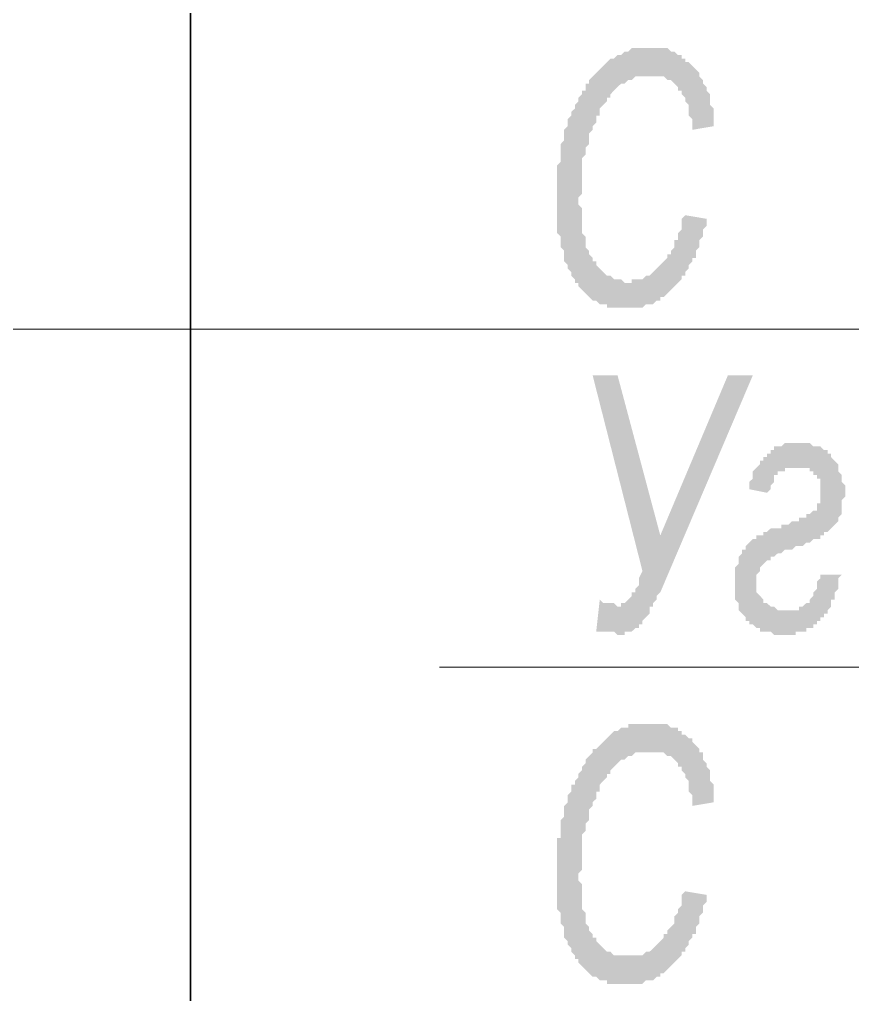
# Model space of a CAD drawing. Header units: millimetres. Extents: x 1372 to 666090, y 1285 to 31551.
# Drawn here: x 530264 to 531241, y 25797 to 26940 of the extents above; entities that cross this region are included whole.
import ezdxf

# ---------------------------------------------------------------- set-up
doc = ezdxf.new("R2010")
doc.units = ezdxf.units.MM
doc.layers.add('PDF _0', color=7, linetype='Continuous')
doc.layers.add('PDF _75-АЗ Штамп', color=7, linetype='Continuous')

msp = doc.modelspace()

# ---------------------------------------------------------------- hatches: boundary and pattern name
at = {"layer": 'PDF _75-АЗ Штамп', "transparency": 33554559}
for points in [[(531044.5, 26710.8), (531069.5, 26706.6), (531069.5, 26702.5), (531069.5, 26698.3), (531065.3, 26694.1), (531065.3, 26689.9), (531065.3, 26685.8), (531061.1, 26681.6), (531061.1, 26677.4), (531061.1, 26673.3), (531057, 26669.1), (531057, 26664.9), (531057, 26660.7), (531052.8, 26660.7), (531052.8, 26656.6), (531048.6, 26652.4), (531048.6, 26648.2), (531048.6, 26648.2), (531044.5, 26644.1), (531044.5, 26639.9), (531040.3, 26639.9), (531040.3, 26635.7), (531036.1, 26631.5), (531036.1, 26631.5), (531031.9, 26627.4), (531031.9, 26627.4), (531027.8, 26623.2), (531027.8, 26623.2), (531023.6, 26619), (531023.6, 26619), (531019.4, 26614.9), (531015.3, 26614.9), (531015.3, 26610.7), (531011.1, 26610.7), (531011.1, 26610.7), (531006.9, 26606.5), (531002.7, 26606.5), (531002.7, 26606.5), (530998.6, 26606.5), (530994.4, 26602.3), (530994.4, 26602.3), (530990.2, 26602.3), (530986.1, 26602.3), (530986.1, 26602.3), (530981.9, 26602.3), (530977.7, 26602.3), (530977.7, 26602.3), (530977.7, 26602.3), (530973.5, 26602.3), (530969.4, 26602.3), (530965.2, 26602.3), (530965.2, 26602.3), (530961, 26602.3), (530956.9, 26602.3), (530952.7, 26602.3), (530952.7, 26606.5), (530948.5, 26606.5), (530948.5, 26606.5), (530944.4, 26606.5), (530940.2, 26610.7), (530940.2, 26610.7), (530936, 26610.7), (530931.8, 26614.9), (530931.8, 26614.9), (530927.7, 26619), (530927.7, 26619), (530923.5, 26623.2), (530923.5, 26623.2), (530919.3, 26627.4), (530919.3, 26631.5), (530915.2, 26631.5), (530915.2, 26635.7), (530915.2, 26635.7), (530911, 26639.9), (530911, 26639.9), (530911, 26644.1), (530906.8, 26648.2), (530906.8, 26652.4), (530906.8, 26652.4), (530902.6, 26656.6), (530902.6, 26660.7), (530902.6, 26664.9), (530902.6, 26669.1), (530898.5, 26673.3), (530898.5, 26673.3), (530898.5, 26677.4), (530898.5, 26681.6), (530898.5, 26685.8), (530894.3, 26689.9), (530894.3, 26694.1), (530894.3, 26698.3), (530894.3, 26702.5), (530894.3, 26706.6), (530894.3, 26710.8), (530894.3, 26719.1), (530894.3, 26723.3), (530894.3, 26727.5), (530894.3, 26727.5), (530894.3, 26731.7), (530894.3, 26735.8), (530894.3, 26740), (530894.3, 26744.2), (530894.3, 26748.3), (530894.3, 26752.5), (530894.3, 26756.7), (530894.3, 26760.9), (530894.3, 26765), (530894.3, 26769.2), (530898.5, 26773.4), (530898.5, 26777.5), (530898.5, 26781.7), (530898.5, 26785.9), (530898.5, 26790.1), (530898.5, 26794.2), (530902.6, 26798.4), (530902.6, 26802.6), (530902.6, 26806.7), (530902.6, 26810.9), (530906.8, 26815.1), (530906.8, 26815.1), (530906.8, 26819.2), (530906.8, 26823.4), (530911, 26827.6), (530911, 26831.8), (530911, 26831.8), (530915.2, 26835.9), (530915.2, 26840.1), (530919.3, 26844.3), (530919.3, 26848.4), (530919.3, 26848.4), (530923.5, 26852.6), (530923.5, 26856.8), (530927.7, 26856.8), (530927.7, 26861), (530927.7, 26865.1), (530931.8, 26865.1), (530931.8, 26869.3), (530936, 26873.5), (530936, 26873.5), (530940.2, 26877.6), (530944.4, 26881.8), (530944.4, 26881.8), (530948.5, 26886), (530948.5, 26886), (530952.7, 26890.2), (530952.7, 26890.2), (530956.9, 26894.3), (530956.9, 26894.3), (530961, 26894.3), (530965.2, 26898.5), (530965.2, 26898.5), (530969.4, 26898.5), (530973.5, 26902.7), (530973.5, 26902.7), (530977.7, 26902.7), (530977.7, 26902.7), (530981.9, 26906.8), (530986.1, 26906.8), (530986.1, 26906.8), (530990.2, 26906.8), (530994.4, 26906.8), (530998.6, 26906.8), (530998.6, 26906.8), (531002.7, 26906.8), (531006.9, 26906.8), (531006.9, 26906.8), (531011.1, 26906.8), (531015.3, 26906.8), (531019.4, 26906.8), (531019.4, 26906.8), (531023.6, 26906.8), (531027.8, 26902.7), (531027.8, 26902.7), (531031.9, 26902.7), (531036.1, 26898.5), (531036.1, 26898.5), (531040.3, 26898.5), (531040.3, 26894.3), (531044.5, 26894.3), (531044.5, 26890.2), (531048.6, 26890.2), (531052.8, 26886), (531052.8, 26886), (531057, 26881.8), (531057, 26881.8), (531057, 26881.8), (531061.1, 26877.6), (531061.1, 26873.5), (531065.3, 26869.3), (531065.3, 26869.3), (531065.3, 26865.1), (531069.5, 26861), (531069.5, 26856.8), (531069.5, 26856.8), (531073.7, 26852.6), (531073.7, 26848.4), (531073.7, 26844.3), (531073.7, 26840.1), (531077.8, 26835.9), (531077.8, 26831.8), (531077.8, 26827.6), (531077.8, 26823.4), (531077.8, 26819.2), (531077.8, 26815.1), (531077.8, 26815.1), (531052.8, 26810.9), (531052.8, 26815.1), (531052.8, 26819.2), (531052.8, 26823.4), (531048.6, 26827.6), (531048.6, 26831.8), (531048.6, 26835.9), (531048.6, 26840.1), (531044.5, 26844.3), (531044.5, 26848.4), (531044.5, 26848.4), (531040.3, 26852.6), (531040.3, 26856.8), (531036.1, 26856.8), (531036.1, 26861), (531036.1, 26861), (531031.9, 26865.1), (531031.9, 26865.1), (531027.8, 26869.3), (531023.6, 26869.3), (531023.6, 26869.3), (531019.4, 26873.5), (531015.3, 26873.5), (531015.3, 26873.5), (531011.1, 26873.5), (531006.9, 26873.5), (531006.9, 26873.5), (531002.7, 26873.5), (530998.6, 26873.5), (530998.6, 26873.5), (530994.4, 26873.5), (530990.2, 26873.5), (530990.2, 26873.5), (530986.1, 26873.5), (530986.1, 26873.5), (530981.9, 26869.3), (530977.7, 26869.3), (530977.7, 26869.3), (530973.5, 26865.1), (530973.5, 26865.1), (530969.4, 26865.1), (530965.2, 26861), (530965.2, 26861), (530961, 26856.8), (530961, 26856.8), (530956.9, 26852.6), (530956.9, 26848.4), (530952.7, 26848.4), (530952.7, 26844.3), (530948.5, 26840.1), (530948.5, 26840.1), (530944.4, 26835.9), (530944.4, 26831.8), (530944.4, 26827.6), (530940.2, 26827.6), (530940.2, 26823.4), (530940.2, 26819.2), (530936, 26815.1), (530936, 26815.1), (530936, 26810.9), (530931.8, 26806.7), (530931.8, 26802.6), (530931.8, 26798.4), (530931.8, 26794.2), (530927.7, 26790.1), (530927.7, 26790.1), (530927.7, 26785.9), (530927.7, 26781.7), (530923.5, 26777.5), (530923.5, 26773.4), (530923.5, 26769.2), (530923.5, 26765), (530923.5, 26760.9), (530923.5, 26756.7), (530923.5, 26752.5), (530923.5, 26748.3), (530923.5, 26744.2), (530923.5, 26740), (530923.5, 26735.8), (530919.3, 26731.7), (530919.3, 26727.5), (530919.3, 26723.3), (530923.5, 26719.1), (530923.5, 26715), (530923.5, 26710.8), (530923.5, 26702.5), (530923.5, 26698.3), (530923.5, 26694.1), (530923.5, 26694.1), (530923.5, 26689.9), (530927.7, 26685.8), (530927.7, 26681.6), (530927.7, 26677.4), (530927.7, 26673.3), (530931.8, 26669.1), (530931.8, 26669.1), (530931.8, 26664.9), (530936, 26660.7), (530936, 26660.7), (530936, 26656.6), (530940.2, 26656.6), (530940.2, 26652.4), (530944.4, 26648.2), (530944.4, 26648.2), (530948.5, 26644.1), (530948.5, 26644.1), (530952.7, 26639.9), (530956.9, 26639.9), (530956.9, 26639.9), (530961, 26635.7), (530961, 26635.7), (530965.2, 26635.7), (530969.4, 26635.7), (530969.4, 26635.7), (530973.5, 26631.5), (530977.7, 26631.5), (530977.7, 26631.5), (530981.9, 26631.5), (530981.9, 26635.7), (530986.1, 26635.7), (530990.2, 26635.7), (530990.2, 26635.7), (530994.4, 26635.7), (530998.6, 26639.9), (530998.6, 26639.9), (531002.7, 26639.9), (531006.9, 26644.1), (531006.9, 26644.1), (531011.1, 26648.2), (531011.1, 26648.2), (531015.3, 26652.4), (531015.3, 26652.4), (531019.4, 26656.6), (531019.4, 26656.6), (531023.6, 26660.7), (531023.6, 26664.9), (531027.8, 26664.9), (531027.8, 26669.1), (531031.9, 26673.3), (531031.9, 26677.4), (531031.9, 26681.6), (531036.1, 26681.6), (531036.1, 26685.8), (531036.1, 26689.9), (531040.3, 26694.1), (531040.3, 26698.3), (531040.3, 26702.5), (531040.3, 26706.6), (531044.5, 26710.8)], [(530936, 26523.1), (530965.2, 26523.1), (531015.3, 26335.4), (531094.5, 26523.1), (531123.7, 26523.1), (531015.3, 26268.7), (531011.1, 26264.5), (531011.1, 26260.3), (531006.9, 26256.1), (531006.9, 26252), (531002.7, 26252), (531002.7, 26247.8), (531002.7, 26243.6), (530998.6, 26239.5), (530998.6, 26239.5), (530994.4, 26235.3), (530994.4, 26235.3), (530994.4, 26231.1), (530990.2, 26231.1), (530990.2, 26226.9), (530986.1, 26226.9), (530981.9, 26222.8), (530981.9, 26222.8), (530977.7, 26222.8), (530973.5, 26222.8), (530973.5, 26218.6), (530969.4, 26218.6), (530969.4, 26218.6), (530965.2, 26218.6), (530965.2, 26218.6), (530961, 26222.8), (530956.9, 26222.8), (530952.7, 26222.8), (530952.7, 26222.8), (530948.5, 26222.8), (530948.5, 26222.8), (530940.2, 26222.8), (530944.4, 26260.3), (530948.5, 26256.1), (530952.7, 26256.1), (530956.9, 26256.1), (530961, 26256.1), (530961, 26256.1), (530965.2, 26252), (530965.2, 26252), (530965.2, 26252), (530969.4, 26252), (530969.4, 26256.1), (530973.5, 26256.1), (530973.5, 26256.1), (530977.7, 26260.3), (530977.7, 26260.3), (530981.9, 26264.5), (530981.9, 26268.7), (530986.1, 26268.7), (530986.1, 26272.8), (530990.2, 26277), (530990.2, 26281.2), (530990.2, 26285.3), (530994.4, 26293.7)], [(531140.4, 26385.4), (531119.5, 26389.6), (531119.5, 26393.8), (531119.5, 26398), (531119.5, 26398), (531123.7, 26402.1), (531123.7, 26406.3), (531123.7, 26410.5), (531127.9, 26414.6), (531127.9, 26414.6), (531132.1, 26418.8), (531132.1, 26423), (531136.2, 26423), (531136.2, 26427.2), (531140.4, 26427.2), (531140.4, 26431.3), (531144.6, 26431.3), (531144.6, 26435.5), (531148.7, 26435.5), (531148.7, 26439.7), (531152.9, 26439.7), (531152.9, 26439.7), (531157.1, 26439.7), (531161.3, 26443.8), (531161.3, 26443.8), (531165.4, 26443.8), (531169.6, 26443.8), (531169.6, 26443.8), (531173.8, 26443.8), (531173.8, 26443.8), (531177.9, 26443.8), (531182.1, 26443.8), (531186.3, 26443.8), (531190.5, 26443.8), (531190.5, 26443.8), (531194.6, 26439.7), (531198.8, 26439.7), (531198.8, 26439.7), (531203, 26439.7), (531207.1, 26435.5), (531207.1, 26435.5), (531211.3, 26435.5), (531211.3, 26431.3), (531215.5, 26431.3), (531215.5, 26427.2), (531215.5, 26427.2), (531219.6, 26423), (531219.6, 26423), (531223.8, 26418.8), (531223.8, 26414.6), (531223.8, 26410.5), (531228, 26406.3), (531228, 26406.3), (531228, 26402.1), (531228, 26398), (531232.2, 26393.8), (531232.2, 26389.6), (531232.2, 26385.4), (531232.2, 26381.3), (531228, 26377.1), (531228, 26372.9), (531228, 26368.8), (531228, 26364.6), (531228, 26360.4), (531223.8, 26356.2), (531223.8, 26356.2), (531223.8, 26352.1), (531219.6, 26347.9), (531219.6, 26347.9), (531215.5, 26343.7), (531215.5, 26343.7), (531211.3, 26339.6), (531207.1, 26339.6), (531207.1, 26335.4), (531207.1, 26335.4), (531203, 26335.4), (531203, 26331.2), (531198.8, 26331.2), (531194.6, 26331.2), (531194.6, 26331.2), (531190.5, 26327.1), (531186.3, 26327.1), (531186.3, 26327.1), (531182.1, 26322.9), (531177.9, 26322.9), (531173.8, 26322.9), (531173.8, 26322.9), (531169.6, 26318.7), (531165.4, 26318.7), (531161.3, 26318.7), (531157.1, 26314.5), (531157.1, 26314.5), (531152.9, 26314.5), (531148.7, 26310.4), (531148.7, 26310.4), (531144.6, 26310.4), (531144.6, 26306.2), (531140.4, 26306.2), (531140.4, 26306.2), (531136.2, 26302), (531136.2, 26302), (531136.2, 26302), (531132.1, 26297.9), (531132.1, 26293.7), (531127.9, 26289.5), (531127.9, 26289.5), (531127.9, 26285.3), (531127.9, 26281.2), (531127.9, 26281.2), (531127.9, 26277), (531127.9, 26272.8), (531127.9, 26268.7), (531132.1, 26264.5), (531132.1, 26264.5), (531136.2, 26260.3), (531136.2, 26256.1), (531136.2, 26256.1), (531140.4, 26256.1), (531144.6, 26252), (531144.6, 26252), (531148.7, 26252), (531152.9, 26247.8), (531152.9, 26247.8), (531157.1, 26247.8), (531161.3, 26247.8), (531161.3, 26247.8), (531161.3, 26247.8), (531165.4, 26247.8), (531169.6, 26247.8), (531173.8, 26247.8), (531177.9, 26247.8), (531177.9, 26252), (531182.1, 26252), (531182.1, 26252), (531186.3, 26256.1), (531186.3, 26256.1), (531190.5, 26256.1), (531190.5, 26260.3), (531194.6, 26264.5), (531194.6, 26264.5), (531194.6, 26268.7), (531198.8, 26272.8), (531198.8, 26277), (531198.8, 26281.2), (531203, 26285.3), (531203, 26289.5), (531203, 26289.5), (531228, 26289.5), (531223.8, 26285.3), (531223.8, 26281.2), (531223.8, 26277), (531223.8, 26272.8), (531219.6, 26268.7), (531219.6, 26264.5), (531219.6, 26260.3), (531215.5, 26260.3), (531215.5, 26256.1), (531215.5, 26252), (531211.3, 26247.8), (531211.3, 26247.8), (531211.3, 26243.6), (531207.1, 26243.6), (531207.1, 26239.5), (531203, 26239.5), (531203, 26235.3), (531198.8, 26235.3), (531198.8, 26231.1), (531194.6, 26231.1), (531194.6, 26226.9), (531190.5, 26226.9), (531186.3, 26226.9), (531186.3, 26222.8), (531182.1, 26222.8), (531182.1, 26222.8), (531177.9, 26222.8), (531173.8, 26222.8), (531173.8, 26218.6), (531169.6, 26218.6), (531165.4, 26218.6), (531165.4, 26218.6), (531161.3, 26218.6), (531157.1, 26218.6), (531152.9, 26218.6), (531152.9, 26218.6), (531148.7, 26218.6), (531144.6, 26222.8), (531140.4, 26222.8), (531140.4, 26222.8), (531136.2, 26222.8), (531132.1, 26222.8), (531132.1, 26226.9), (531127.9, 26226.9), (531127.9, 26226.9), (531123.7, 26231.1), (531119.5, 26231.1), (531119.5, 26235.3), (531119.5, 26235.3), (531115.4, 26235.3), (531115.4, 26239.5), (531111.2, 26243.6), (531111.2, 26243.6), (531107, 26247.8), (531107, 26252), (531107, 26256.1), (531102.9, 26260.3), (531102.9, 26260.3), (531102.9, 26264.5), (531102.9, 26268.7), (531102.9, 26272.8), (531102.9, 26277), (531102.9, 26277), (531102.9, 26281.2), (531102.9, 26285.3), (531102.9, 26289.5), (531102.9, 26293.7), (531102.9, 26297.9), (531107, 26302), (531107, 26306.2), (531107, 26310.4), (531107, 26310.4), (531111.2, 26314.5), (531111.2, 26318.7), (531115.4, 26318.7), (531115.4, 26322.9), (531119.5, 26327.1), (531119.5, 26327.1), (531123.7, 26331.2), (531123.7, 26331.2), (531127.9, 26331.2), (531127.9, 26331.2), (531127.9, 26335.4), (531132.1, 26335.4), (531136.2, 26335.4), (531136.2, 26339.6), (531140.4, 26339.6), (531140.4, 26339.6), (531144.6, 26343.7), (531148.7, 26343.7), (531152.9, 26343.7), (531157.1, 26343.7), (531157.1, 26347.9), (531161.3, 26347.9), (531165.4, 26347.9), (531169.6, 26352.1), (531173.8, 26352.1), (531177.9, 26352.1), (531177.9, 26356.2), (531182.1, 26356.2), (531186.3, 26356.2), (531186.3, 26360.4), (531190.5, 26360.4), (531190.5, 26360.4), (531194.6, 26364.6), (531194.6, 26364.6), (531198.8, 26364.6), (531198.8, 26368.8), (531198.8, 26368.8), (531198.8, 26372.9), (531203, 26372.9), (531203, 26377.1), (531203, 26381.3), (531203, 26385.4), (531203, 26385.4), (531203, 26389.6), (531203, 26393.8), (531203, 26398), (531203, 26402.1), (531198.8, 26402.1), (531198.8, 26406.3), (531194.6, 26406.3), (531194.6, 26410.5), (531190.5, 26410.5), (531190.5, 26414.6), (531186.3, 26414.6), (531182.1, 26414.6), (531177.9, 26414.6), (531177.9, 26414.6), (531173.8, 26414.6), (531169.6, 26414.6), (531169.6, 26414.6), (531165.4, 26414.6), (531161.3, 26414.6), (531161.3, 26410.5), (531157.1, 26410.5), (531157.1, 26410.5), (531152.9, 26410.5), (531152.9, 26406.3), (531148.7, 26406.3), (531148.7, 26402.1), (531148.7, 26398), (531144.6, 26393.8), (531144.6, 26389.6), (531140.4, 26385.4), (531140.4, 26385.4)], [(531044.5, 25918.3), (531069.5, 25914.1), (531069.5, 25909.9), (531069.5, 25905.8), (531065.3, 25901.6), (531065.3, 25897.4), (531065.3, 25893.2), (531061.1, 25889.1), (531061.1, 25884.9), (531061.1, 25880.7), (531057, 25876.6), (531057, 25872.4), (531057, 25868.2), (531052.8, 25868.2), (531052.8, 25864.1), (531048.6, 25859.9), (531048.6, 25855.7), (531048.6, 25855.7), (531044.5, 25851.5), (531044.5, 25847.4), (531040.3, 25847.4), (531040.3, 25843.2), (531036.1, 25839), (531036.1, 25839), (531031.9, 25834.9), (531031.9, 25834.9), (531027.8, 25830.7), (531027.8, 25830.7), (531023.6, 25826.5), (531023.6, 25826.5), (531019.4, 25822.3), (531015.3, 25822.3), (531015.3, 25818.2), (531011.1, 25818.2), (531011.1, 25818.2), (531006.9, 25814), (531002.7, 25814), (531002.7, 25814), (530998.6, 25814), (530994.4, 25809.8), (530994.4, 25809.8), (530990.2, 25809.8), (530986.1, 25809.8), (530986.1, 25809.8), (530981.9, 25809.8), (530977.7, 25809.8), (530977.7, 25809.8), (530977.7, 25809.8), (530973.5, 25809.8), (530969.4, 25809.8), (530965.2, 25809.8), (530965.2, 25809.8), (530961, 25809.8), (530956.9, 25809.8), (530952.7, 25809.8), (530952.7, 25814), (530948.5, 25814), (530948.5, 25814), (530944.4, 25814), (530940.2, 25818.2), (530940.2, 25818.2), (530936, 25818.2), (530931.8, 25822.3), (530931.8, 25822.3), (530927.7, 25826.5), (530927.7, 25826.5), (530923.5, 25830.7), (530923.5, 25830.7), (530919.3, 25834.9), (530919.3, 25839), (530915.2, 25839), (530915.2, 25843.2), (530915.2, 25843.2), (530911, 25847.4), (530911, 25851.5), (530911, 25851.5), (530906.8, 25855.7), (530906.8, 25859.9), (530906.8, 25859.9), (530902.6, 25864.1), (530902.6, 25868.2), (530902.6, 25872.4), (530902.6, 25876.6), (530898.5, 25880.7), (530898.5, 25884.9), (530898.5, 25884.9), (530898.5, 25889.1), (530898.5, 25893.2), (530894.3, 25897.4), (530894.3, 25901.6), (530894.3, 25905.8), (530894.3, 25909.9), (530894.3, 25914.1), (530894.3, 25922.4), (530894.3, 25926.6), (530894.3, 25930.8), (530894.3, 25935), (530894.3, 25935), (530894.3, 25939.1), (530894.3, 25943.3), (530894.3, 25947.5), (530894.3, 25951.6), (530894.3, 25960), (530894.3, 25964.2), (530894.3, 25968.3), (530894.3, 25972.5), (530894.3, 25976.7), (530894.3, 25980.8), (530898.5, 25980.8), (530898.5, 25985), (530898.5, 25989.2), (530898.5, 25993.4), (530898.5, 25997.5), (530898.5, 26001.7), (530902.6, 26005.9), (530902.6, 26010), (530902.6, 26014.2), (530902.6, 26018.4), (530906.8, 26022.6), (530906.8, 26022.6), (530906.8, 26026.7), (530906.8, 26030.9), (530911, 26035.1), (530911, 26039.2), (530911, 26043.4), (530915.2, 26043.4), (530915.2, 26047.6), (530919.3, 26051.8), (530919.3, 26055.9), (530919.3, 26055.9), (530923.5, 26060.1), (530923.5, 26064.3), (530927.7, 26068.4), (530927.7, 26068.4), (530927.7, 26072.6), (530931.8, 26076.8), (530931.8, 26076.8), (530936, 26081), (530936, 26085.1), (530940.2, 26085.1), (530944.4, 26089.3), (530944.4, 26089.3), (530948.5, 26093.5), (530948.5, 26093.5), (530952.7, 26097.6), (530952.7, 26097.6), (530956.9, 26101.8), (530956.9, 26101.8), (530961, 26106), (530965.2, 26106), (530965.2, 26106), (530969.4, 26110.1), (530973.5, 26110.1), (530973.5, 26110.1), (530977.7, 26110.1), (530977.7, 26114.3), (530981.9, 26114.3), (530986.1, 26114.3), (530986.1, 26114.3), (530990.2, 26114.3), (530994.4, 26114.3), (530998.6, 26114.3), (530998.6, 26114.3), (531002.7, 26114.3), (531006.9, 26114.3), (531006.9, 26114.3), (531011.1, 26114.3), (531015.3, 26114.3), (531019.4, 26114.3), (531019.4, 26114.3), (531023.6, 26114.3), (531027.8, 26110.1), (531027.8, 26110.1), (531031.9, 26110.1), (531036.1, 26110.1), (531036.1, 26106), (531040.3, 26106), (531040.3, 26101.8), (531044.5, 26101.8), (531044.5, 26101.8), (531048.6, 26097.6), (531052.8, 26097.6), (531052.8, 26093.5), (531057, 26089.3), (531057, 26089.3), (531057, 26089.3), (531061.1, 26085.1), (531061.1, 26081), (531065.3, 26081), (531065.3, 26076.8), (531065.3, 26072.6), (531069.5, 26068.4), (531069.5, 26064.3), (531069.5, 26064.3), (531073.7, 26060.1), (531073.7, 26055.9), (531073.7, 26051.8), (531073.7, 26047.6), (531077.8, 26043.4), (531077.8, 26039.2), (531077.8, 26035.1), (531077.8, 26030.9), (531077.8, 26026.7), (531077.8, 26022.6), (531077.8, 26022.6), (531052.8, 26018.4), (531052.8, 26022.6), (531052.8, 26026.7), (531052.8, 26030.9), (531048.6, 26035.1), (531048.6, 26039.2), (531048.6, 26043.4), (531048.6, 26047.6), (531044.5, 26051.8), (531044.5, 26055.9), (531044.5, 26055.9), (531040.3, 26060.1), (531040.3, 26064.3), (531036.1, 26064.3), (531036.1, 26068.4), (531036.1, 26068.4), (531031.9, 26072.6), (531031.9, 26072.6), (531027.8, 26076.8), (531023.6, 26076.8), (531023.6, 26076.8), (531019.4, 26081), (531015.3, 26081), (531015.3, 26081), (531011.1, 26081), (531006.9, 26081), (531006.9, 26081), (531002.7, 26081), (530998.6, 26081), (530998.6, 26081), (530994.4, 26081), (530990.2, 26081), (530990.2, 26081), (530986.1, 26081), (530986.1, 26081), (530981.9, 26076.8), (530977.7, 26076.8), (530977.7, 26076.8), (530973.5, 26072.6), (530973.5, 26072.6), (530969.4, 26072.6), (530965.2, 26068.4), (530965.2, 26068.4), (530961, 26064.3), (530961, 26064.3), (530956.9, 26060.1), (530956.9, 26055.9), (530952.7, 26055.9), (530952.7, 26051.8), (530948.5, 26047.6), (530948.5, 26047.6), (530944.4, 26043.4), (530944.4, 26039.2), (530944.4, 26035.1), (530940.2, 26035.1), (530940.2, 26030.9), (530940.2, 26026.7), (530936, 26022.6), (530936, 26022.6), (530936, 26018.4), (530931.8, 26014.2), (530931.8, 26010), (530931.8, 26005.9), (530931.8, 26001.7), (530927.7, 25997.5), (530927.7, 25997.5), (530927.7, 25993.4), (530927.7, 25989.2), (530923.5, 25985), (530923.5, 25980.8), (530923.5, 25976.7), (530923.5, 25972.5), (530923.5, 25968.3), (530923.5, 25964.2), (530923.5, 25960), (530923.5, 25955.8), (530923.5, 25951.6), (530923.5, 25947.5), (530923.5, 25943.3), (530919.3, 25939.1), (530919.3, 25935), (530919.3, 25930.8), (530923.5, 25926.6), (530923.5, 25922.4), (530923.5, 25918.3), (530923.5, 25914.1), (530923.5, 25909.9), (530923.5, 25905.8), (530923.5, 25901.6), (530923.5, 25897.4), (530927.7, 25893.2), (530927.7, 25889.1), (530927.7, 25884.9), (530927.7, 25880.7), (530931.8, 25876.6), (530931.8, 25876.6), (530931.8, 25872.4), (530936, 25868.2), (530936, 25868.2), (530936, 25864.1), (530940.2, 25864.1), (530940.2, 25859.9), (530944.4, 25855.7), (530944.4, 25855.7), (530948.5, 25851.5), (530948.5, 25851.5), (530952.7, 25847.4), (530956.9, 25847.4), (530956.9, 25847.4), (530961, 25843.2), (530961, 25843.2), (530965.2, 25843.2), (530969.4, 25843.2), (530969.4, 25843.2), (530973.5, 25843.2), (530977.7, 25843.2), (530977.7, 25843.2), (530981.9, 25843.2), (530981.9, 25843.2), (530986.1, 25843.2), (530990.2, 25843.2), (530990.2, 25843.2), (530994.4, 25843.2), (530998.6, 25847.4), (530998.6, 25847.4), (531002.7, 25847.4), (531006.9, 25851.5), (531006.9, 25851.5), (531011.1, 25855.7), (531011.1, 25855.7), (531015.3, 25859.9), (531015.3, 25859.9), (531019.4, 25864.1), (531019.4, 25868.2), (531023.6, 25868.2), (531023.6, 25872.4), (531027.8, 25876.6), (531027.8, 25876.6), (531031.9, 25880.7), (531031.9, 25884.9), (531031.9, 25889.1), (531036.1, 25893.2), (531036.1, 25893.2), (531036.1, 25897.4), (531040.3, 25901.6), (531040.3, 25905.8), (531040.3, 25909.9), (531040.3, 25914.1), (531044.5, 25918.3)]]:
    msp.add_hatch(color=256, dxfattribs=at).paths.add_polyline_path(points)

# ---------------------------------------------------------------- linework, layer by layer
at = {"layer": 'PDF _0', "lineweight": 35}
msp.add_lwpolyline([(530464.7, 28854.8), (530464.7, 22614.7)], dxfattribs=at)
at = {"layer": 'PDF _0', "lineweight": 18}
msp.add_lwpolyline([(541355.6, 26577.3), (523040, 26577.3)], close=True, dxfattribs=at)
at = {"layer": 'PDF _0', "lineweight": 9}
msp.add_lwpolyline([(530756.6, 26181.1), (535115.5, 26181.1)], dxfattribs=at)

doc.saveas('drawing.dxf')
